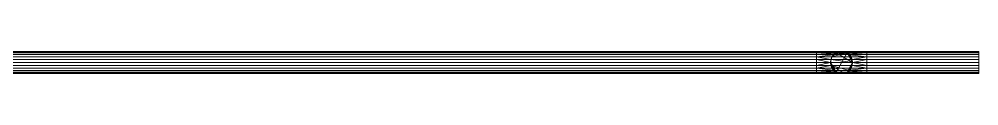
# Model space of a CAD drawing. Header units: inches. Extents: x -3326 to -59, y 8 to 1043.
# Drawn here: x -116 to -59, y 297.2 to 298.5 of the extents above; entities that cross this region are included whole.
import ezdxf

# ---------------------------------------------------------------- set-up
doc = ezdxf.new("R2010")
doc.units = ezdxf.units.IN
doc.header["$MEASUREMENT"] = 0
doc.layers.add('F-SPRN', color=10, linetype='Continuous', lineweight=9)
doc.layers.add('P-PIPE', color=10, linetype='Continuous', lineweight=9)

# ---------------------------------------------------------------- blocks, each defined once
blk = doc.blocks.new('Tee - Welded - Generic - Standard-1086689-05 - Fourth Level')
at = {"layer": 'P-PIPE'}
mesh = blk.add_polyface(dxfattribs=at)
corners = [(-1.496, -0.657), (-1.496, -0.635, 0.17), (-1.496, -0.569, 0.329), (-1.496, -0.465, 0.465), (-1.496, -0.329, 0.569), (-1.496, -0.17, 0.635), (-1.496, 0, 0.657), (-1.496, 0.17, 0.635), (-1.496, 0.329, 0.569), (-1.496, 0.465, 0.465), (-1.496, 0.569, 0.329), (-1.496, 0.635, 0.17), (-1.496, 0.657), (-1.496, 0.635, -0.17), (-1.496, 0.569, -0.329), (-1.496, 0.465, -0.465), (-1.496, 0.329, -0.569), (-1.496, 0.17, -0.635), (-1.496, 0, -0.657), (-1.496, -0.17, -0.635), (-1.496, -0.329, -0.569), (-1.496, -0.465, -0.465), (-1.496, -0.569, -0.329), (-1.496, -0.635, -0.17)]
mesh.append_faces([[corners[k] for k in face] for face in [(20, 17, 18, 19)]], dxfattribs={"vtx0": -1})
mesh.append_faces([[corners[k] for k in face] for face in [(23, 17, 20), (11, 23, 8, 10)]], dxfattribs={"vtx0": -1, "vtx1": -1, "vtx2": -1})
mesh.append_faces([[corners[k] for k in face] for face in [(17, 23, 11, 14)]], dxfattribs={"vtx0": -1, "vtx1": -1, "vtx2": -1, "vtx3": -1})
mesh.append_faces([[corners[k] for k in face] for face in [(16, 17, 14, 15), (9, 10, 8)]], dxfattribs={"vtx1": -1})
mesh.append_faces([[corners[k] for k in face] for face in [(7, 8, 3, 6)]], dxfattribs={"vtx1": -1, "vtx2": -1})
mesh.append_faces([[corners[k] for k in face] for face in [(23, 0, 3, 8)]], dxfattribs={"vtx1": -1, "vtx2": -1, "vtx3": -1})
mesh.append_faces([[corners[k] for k in face] for face in [(12, 13, 14, 11)]], dxfattribs={"vtx2": -1})
mesh.append_faces([[corners[k] for k in face] for face in [(20, 21, 22, 23), (0, 1, 2, 3), (3, 4, 5, 6)]], dxfattribs={"vtx3": -1})
mesh = blk.add_polyface(dxfattribs=at)
corners = [(-1.496, 0.657), (-1.496, 0.635, 0.17), (-1.496, 0.569, 0.329), (-1.496, 0.465, 0.465), (-1.496, 0.329, 0.569), (-1.496, 0.17, 0.635), (-1.496, 0, 0.657), (-1.496, -0.17, 0.635), (-1.496, -0.329, 0.569), (-1.496, -0.465, 0.465), (-1.496, -0.569, 0.329), (-1.496, -0.635, 0.17), (-1.496, -0.657), (-0.657, -0.657), (-0.634, -0.634, 0.175), (-0.569, -0.569, 0.329), (-0.477, -0.477, 0.452), (-0.369, -0.369, 0.545), (-0.25, -0.25, 0.608), (-0.126, -0.126, 0.645), (0, 0, 0.657), (0.126, -0.126, 0.645), (0.25, -0.25, 0.608), (0.369, -0.369, 0.545), (0.477, -0.477, 0.452), (0.569, -0.569, 0.329), (0.634, -0.634, 0.175), (0.657, -0.657), (1.496, -0.657), (1.496, -0.635, 0.17), (1.496, -0.569, 0.329), (1.496, -0.465, 0.465), (1.496, -0.329, 0.569), (1.496, -0.17, 0.635), (1.496, 0, 0.657), (1.496, 0.17, 0.635), (1.496, 0.329, 0.569), (1.496, 0.465, 0.465), (1.496, 0.569, 0.329), (1.496, 0.635, 0.17), (1.496, 0.657)]
mesh.append_faces([[corners[k] for k in face] for face in [(13, 11, 12)]], dxfattribs={"vtx0": -1})
mesh.append_faces([[corners[k] for k in face] for face in [(27, 29, 26), (25, 30, 24), (11, 14, 10), (9, 17, 8), (16, 10, 15), (23, 32, 22), (21, 34, 20), (22, 33, 21), (33, 22, 32), (19, 7, 18), (7, 19, 6)]], dxfattribs={"vtx0": -1, "vtx1": -1})
mesh.append_faces([[corners[k] for k in face] for face in [(30, 25, 26), (24, 30, 31), (8, 17, 18), (21, 33, 34), (18, 7, 8), (20, 5, 6)]], dxfattribs={"vtx0": -1, "vtx2": -1})
mesh.append_faces([[corners[k] for k in face] for face in [(20, 34, 35, 5)]], dxfattribs={"vtx0": -1, "vtx2": -1, "vtx3": -1})
mesh.append_faces([[corners[k] for k in face] for face in [(28, 29, 27)]], dxfattribs={"vtx1": -1})
mesh.append_faces([[corners[k] for k in face] for face in [(29, 30, 26), (31, 32, 23), (23, 24, 31), (13, 14, 11), (14, 15, 10), (16, 17, 9), (9, 10, 16), (19, 20, 6)]], dxfattribs={"vtx1": -1, "vtx2": -1})
mesh.append_faces([[corners[k] for k in face] for face in [(38, 39, 1, 2), (36, 37, 3, 4), (37, 38, 2, 3), (35, 36, 4, 5)]], dxfattribs={"vtx1": -1, "vtx3": -1})
mesh.append_faces([[corners[k] for k in face] for face in [(39, 40, 0, 1)]], dxfattribs={"vtx3": -1})
mesh = blk.add_polyface(dxfattribs=at)
corners = [(-1.496, -0.657), (-1.496, -0.635, -0.17), (-1.496, -0.569, -0.329), (-1.496, -0.465, -0.465), (-1.496, -0.329, -0.569), (-1.496, -0.17, -0.635), (-1.496, 0, -0.657), (-1.496, 0.17, -0.635), (-1.496, 0.329, -0.569), (-1.496, 0.465, -0.465), (-1.496, 0.569, -0.329), (-1.496, 0.635, -0.17), (-1.496, 0.657), (1.496, 0.657), (1.496, 0.635, -0.17), (1.496, 0.569, -0.329), (1.496, 0.465, -0.465), (1.496, 0.329, -0.569), (1.496, 0.17, -0.635), (1.496, 0, -0.657), (1.496, -0.17, -0.635), (1.496, -0.329, -0.569), (1.496, -0.465, -0.465), (1.496, -0.569, -0.329), (1.496, -0.635, -0.17), (1.496, -0.657), (0.657, -0.657), (0.634, -0.634, -0.175), (0.569, -0.569, -0.329), (0.477, -0.477, -0.452), (0.369, -0.369, -0.545), (0.25, -0.25, -0.608), (0.126, -0.126, -0.645), (0, 0, -0.657), (-0.126, -0.126, -0.645), (-0.25, -0.25, -0.608), (-0.369, -0.369, -0.545), (-0.477, -0.477, -0.452), (-0.569, -0.569, -0.329), (-0.634, -0.634, -0.175), (-0.657, -0.657)]
mesh.append_faces([[corners[k] for k in face] for face in [(1, 40, 0)]], dxfattribs={"vtx0": -1})
mesh.append_faces([[corners[k] for k in face] for face in [(33, 19, 32), (6, 34, 5), (32, 20, 31), (24, 27, 23), (27, 24, 26), (36, 4, 35), (3, 37, 2), (38, 2, 37), (21, 31, 20)]], dxfattribs={"vtx0": -1, "vtx1": -1})
mesh.append_faces([[corners[k] for k in face] for face in [(35, 4, 5), (6, 33, 34), (23, 28, 29), (29, 22, 23), (21, 30, 31), (23, 27, 28), (36, 3, 4), (3, 36, 37), (39, 1, 2)]], dxfattribs={"vtx0": -1, "vtx2": -1})
mesh.append_faces([[corners[k] for k in face] for face in [(13, 14, 11, 12)]], dxfattribs={"vtx1": -1})
mesh.append_faces([[corners[k] for k in face] for face in [(19, 20, 32), (34, 35, 5), (6, 7, 33), (21, 22, 30), (29, 30, 22), (39, 40, 1), (38, 39, 2)]], dxfattribs={"vtx1": -1, "vtx2": -1})
mesh.append_faces([[corners[k] for k in face] for face in [(18, 19, 33, 7)]], dxfattribs={"vtx1": -1, "vtx2": -1, "vtx3": -1})
mesh.append_faces([[corners[k] for k in face] for face in [(15, 16, 9, 10), (14, 15, 10, 11), (16, 17, 8, 9), (17, 18, 7, 8)]], dxfattribs={"vtx1": -1, "vtx3": -1})
mesh.append_faces([[corners[k] for k in face] for face in [(24, 25, 26)]], dxfattribs={"vtx2": -1})
mesh = blk.add_polyface(dxfattribs=at)
corners = [(1.496, -0.657), (1.496, -0.635, -0.17), (1.496, -0.569, -0.329), (1.496, -0.465, -0.465), (1.496, -0.329, -0.569), (1.496, -0.17, -0.635), (1.496, 0, -0.657), (1.496, 0.17, -0.635), (1.496, 0.329, -0.569), (1.496, 0.465, -0.465), (1.496, 0.569, -0.329), (1.496, 0.635, -0.17), (1.496, 0.657), (1.496, 0.635, 0.17), (1.496, 0.569, 0.329), (1.496, 0.465, 0.465), (1.496, 0.329, 0.569), (1.496, 0.17, 0.635), (1.496, 0, 0.657), (1.496, -0.17, 0.635), (1.496, -0.329, 0.569), (1.496, -0.465, 0.465), (1.496, -0.569, 0.329), (1.496, -0.635, 0.17)]
mesh.append_faces([[corners[k] for k in face] for face in [(7, 5, 6), (10, 8, 9), (4, 2, 3), (16, 14, 15), (23, 21, 22)]], dxfattribs={"vtx0": -1})
mesh.append_faces([[corners[k] for k in face] for face in [(1, 5, 0)]], dxfattribs={"vtx0": -1, "vtx1": -1})
mesh.append_faces([[corners[k] for k in face] for face in [(5, 10, 11, 0), (23, 12, 13, 21)]], dxfattribs={"vtx0": -1, "vtx2": -1, "vtx3": -1})
mesh.append_faces([[corners[k] for k in face] for face in [(21, 16, 17, 18)]], dxfattribs={"vtx0": -1, "vtx3": -1})
mesh.append_faces([[corners[k] for k in face] for face in [(7, 8, 10, 5), (13, 14, 16, 21)]], dxfattribs={"vtx1": -1, "vtx2": -1, "vtx3": -1})
mesh.append_faces([[corners[k] for k in face] for face in [(4, 5, 1, 2), (23, 0, 11, 12)]], dxfattribs={"vtx1": -1, "vtx3": -1})
mesh.append_faces([[corners[k] for k in face] for face in [(19, 20, 21, 18)]], dxfattribs={"vtx2": -1})
mesh = blk.add_polyface(dxfattribs=at)
corners = [(-0.657, -1.496), (-0.635, -1.496, 0.17), (-0.569, -1.496, 0.329), (-0.465, -1.496, 0.465), (-0.329, -1.496, 0.569), (-0.17, -1.496, 0.635), (0, -1.496, 0.657), (0.17, -1.496, 0.635), (0.329, -1.496, 0.569), (0.465, -1.496, 0.465), (0.569, -1.496, 0.329), (0.635, -1.496, 0.17), (0.657, -1.496), (0.657, -0.657), (0.634, -0.634, 0.175), (0.569, -0.569, 0.329), (0.477, -0.477, 0.452), (0.369, -0.369, 0.545), (0.25, -0.25, 0.608), (0.126, -0.126, 0.645), (0, 0, 0.657), (-0.126, -0.126, 0.645), (-0.25, -0.25, 0.608), (-0.369, -0.369, 0.545), (-0.477, -0.477, 0.452), (-0.569, -0.569, 0.329), (-0.634, -0.634, 0.175), (-0.657, -0.657)]
mesh.append_faces([[corners[k] for k in face] for face in [(13, 11, 12)]], dxfattribs={"vtx0": -1})
mesh.append_faces([[corners[k] for k in face] for face in [(22, 5, 21), (24, 3, 23), (8, 18, 7), (17, 9, 16)]], dxfattribs={"vtx0": -1, "vtx1": -1})
mesh.append_faces([[corners[k] for k in face] for face in [(24, 2, 3), (26, 1, 2), (22, 4, 5), (6, 20, 21), (21, 5, 6), (19, 6, 7), (16, 9, 10), (17, 8, 9), (6, 19, 20)]], dxfattribs={"vtx0": -1, "vtx2": -1})
mesh.append_faces([[corners[k] for k in face] for face in [(26, 27, 1), (3, 4, 23), (25, 26, 2), (24, 25, 2), (22, 23, 4), (10, 11, 14), (18, 19, 7), (17, 18, 8), (13, 14, 11), (15, 16, 10), (14, 15, 10)]], dxfattribs={"vtx1": -1, "vtx2": -1})
mesh.append_faces([[corners[k] for k in face] for face in [(27, 0, 1)]], dxfattribs={"vtx2": -1})
mesh = blk.add_polyface(dxfattribs=at)
corners = [(0.657, -1.496), (0.635, -1.496, -0.17), (0.569, -1.496, -0.329), (0.465, -1.496, -0.465), (0.329, -1.496, -0.569), (0.17, -1.496, -0.635), (0, -1.496, -0.657), (-0.17, -1.496, -0.635), (-0.329, -1.496, -0.569), (-0.465, -1.496, -0.465), (-0.569, -1.496, -0.329), (-0.635, -1.496, -0.17), (-0.657, -1.496), (-0.657, -0.657), (-0.634, -0.634, -0.175), (-0.569, -0.569, -0.329), (-0.477, -0.477, -0.452), (-0.369, -0.369, -0.545), (-0.25, -0.25, -0.608), (-0.126, -0.126, -0.645), (0, 0, -0.657), (0.126, -0.126, -0.645), (0.25, -0.25, -0.608), (0.369, -0.369, -0.545), (0.477, -0.477, -0.452), (0.569, -0.569, -0.329), (0.634, -0.634, -0.175), (0.657, -0.657)]
mesh.append_faces([[corners[k] for k in face] for face in [(13, 11, 12)]], dxfattribs={"vtx0": -1})
mesh.append_faces([[corners[k] for k in face] for face in [(22, 5, 21), (24, 3, 23), (8, 18, 7), (17, 9, 16)]], dxfattribs={"vtx0": -1, "vtx1": -1})
mesh.append_faces([[corners[k] for k in face] for face in [(24, 2, 3), (26, 1, 2), (22, 4, 5), (6, 20, 21), (21, 5, 6), (19, 6, 7), (16, 9, 10), (17, 8, 9), (6, 19, 20)]], dxfattribs={"vtx0": -1, "vtx2": -1})
mesh.append_faces([[corners[k] for k in face] for face in [(0, 1, 27)]], dxfattribs={"vtx1": -1})
mesh.append_faces([[corners[k] for k in face] for face in [(26, 27, 1), (3, 4, 23), (25, 26, 2), (24, 25, 2), (22, 23, 4), (10, 11, 14), (18, 19, 7), (17, 18, 8), (13, 14, 11), (15, 16, 10), (14, 15, 10)]], dxfattribs={"vtx1": -1, "vtx2": -1})
mesh = blk.add_polyface(dxfattribs=at)
corners = [(-0.657, -1.496), (-0.635, -1.496, -0.17), (-0.569, -1.496, -0.329), (-0.465, -1.496, -0.465), (-0.329, -1.496, -0.569), (-0.17, -1.496, -0.635), (0, -1.496, -0.657), (0.17, -1.496, -0.635), (0.329, -1.496, -0.569), (0.465, -1.496, -0.465), (0.569, -1.496, -0.329), (0.635, -1.496, -0.17), (0.657, -1.496), (0.635, -1.496, 0.17), (0.569, -1.496, 0.329), (0.465, -1.496, 0.465), (0.329, -1.496, 0.569), (0.17, -1.496, 0.635), (0, -1.496, 0.657), (-0.17, -1.496, 0.635), (-0.329, -1.496, 0.569), (-0.465, -1.496, 0.465), (-0.569, -1.496, 0.329), (-0.635, -1.496, 0.17)]
mesh.append_faces([[corners[k] for k in face] for face in [(16, 14, 15), (13, 11, 12)]], dxfattribs={"vtx0": -1})
mesh.append_faces([[corners[k] for k in face] for face in [(0, 3, 11, 13)]], dxfattribs={"vtx0": -1, "vtx1": -1, "vtx2": -1, "vtx3": -1})
mesh.append_faces([[corners[k] for k in face] for face in [(16, 0, 13, 14), (21, 0, 16, 17)]], dxfattribs={"vtx0": -1, "vtx1": -1, "vtx3": -1})
mesh.append_faces([[corners[k] for k in face] for face in [(5, 8, 9, 11)]], dxfattribs={"vtx0": -1, "vtx2": -1, "vtx3": -1})
mesh.append_faces([[corners[k] for k in face] for face in [(17, 18, 21)]], dxfattribs={"vtx1": -1, "vtx2": -1})
mesh.append_faces([[corners[k] for k in face] for face in [(6, 7, 8, 5), (9, 10, 11), (22, 23, 0, 21), (19, 20, 21, 18)]], dxfattribs={"vtx2": -1})
mesh.append_faces([[corners[k] for k in face] for face in [(3, 4, 5, 11)]], dxfattribs={"vtx2": -1, "vtx3": -1})
mesh.append_faces([[corners[k] for k in face] for face in [(0, 1, 2, 3)]], dxfattribs={"vtx3": -1})

msp = doc.modelspace()

# ---------------------------------------------------------------- linework, layer by layer
at = {"layer": 'F-SPRN', "color": 1}
for p, q in [((-158.284, 297.861, 964), (-68.647, 297.861, 964)), ((-158.284, 297.861, 964), (-68.647, 297.861, 964)), ((-65.655, 297.861, 964), (-68.647, 297.861, 964)), ((-67.151, 297.861, 962.504), (-67.151, 297.861, 959)), ((-67.151, 297.861, 962.504), (-67.151, 297.861, 959)), ((-67.151, 297.861, 962.504), (-67.151, 297.861, 964)), ((-65.655, 297.861, 964), (-59, 297.861, 964)), ((-65.655, 297.861, 964), (-59, 297.861, 964))]:
    msp.add_line(p, q, dxfattribs=at)

# ---------------------------------------------------------------- block references
at = {"layer": 'F-SPRN', "color": 1, "extrusion": (0, 1, 0)}
msp.add_blockref('Tee - Welded - Generic - Standard-1086689-05 - Fourth Level', (67.151, 964, 297.861), dxfattribs=at)

# ---------------------------------------------------------------- meshes
at = {"layer": 'F-SPRN', "color": 1}
mesh = msp.add_polyface(dxfattribs=at)
corners = [(-158.284, 298.519, 964), (-158.284, 298.496, 964.17), (-158.284, 298.431, 964.329), (-158.284, 298.326, 964.465), (-158.284, 298.19, 964.569), (-158.284, 298.032, 964.635), (-158.284, 297.861, 964.657), (-68.647, 297.861, 964.657), (-68.647, 298.032, 964.635), (-68.647, 298.19, 964.569), (-68.647, 298.326, 964.465), (-68.647, 298.431, 964.329), (-68.647, 298.496, 964.17), (-68.647, 298.519, 964)]
mesh.append_faces([[corners[k] for k in face] for face in [(7, 8, 5, 6)]], dxfattribs={"vtx1": -1, "color": 1})
mesh.append_faces([[corners[k] for k in face] for face in [(8, 9, 4, 5), (3, 4, 9, 10), (11, 12, 1, 2), (2, 3, 10, 11)]], dxfattribs={"vtx1": -1, "vtx3": -1, "color": 1})
mesh.append_faces([[corners[k] for k in face] for face in [(12, 13, 0, 1)]], dxfattribs={"vtx3": -1, "color": 1})
mesh = msp.add_polyface(dxfattribs=at)
corners = [(-158.284, 297.861, 963.342), (-158.284, 298.032, 963.365), (-158.284, 298.19, 963.431), (-158.284, 298.326, 963.535), (-158.284, 298.431, 963.671), (-158.284, 298.496, 963.83), (-158.284, 298.519, 964), (-68.647, 298.519, 964), (-68.647, 298.496, 963.83), (-68.647, 298.431, 963.671), (-68.647, 298.326, 963.535), (-68.647, 298.19, 963.431), (-68.647, 298.032, 963.365), (-68.647, 297.861, 963.342)]
mesh.append_faces([[corners[k] for k in face] for face in [(7, 8, 5, 6)]], dxfattribs={"vtx1": -1, "color": 1})
mesh.append_faces([[corners[k] for k in face] for face in [(8, 9, 4, 5), (3, 4, 9, 10), (11, 12, 1, 2), (2, 3, 10, 11)]], dxfattribs={"vtx1": -1, "vtx3": -1, "color": 1})
mesh.append_faces([[corners[k] for k in face] for face in [(12, 13, 0, 1)]], dxfattribs={"vtx3": -1, "color": 1})
mesh = msp.add_polyface(dxfattribs=at)
corners = [(-68.647, 297.204, 964), (-68.647, 297.226, 963.83), (-68.647, 297.292, 963.671), (-68.647, 297.396, 963.535), (-68.647, 297.533, 963.431), (-68.647, 297.691, 963.365), (-68.647, 297.861, 963.342), (-68.647, 298.032, 963.365), (-68.647, 298.19, 963.431), (-68.647, 298.326, 963.535), (-68.647, 298.431, 963.671), (-68.647, 298.496, 963.83), (-68.647, 298.519, 964), (-68.647, 298.496, 964.17), (-68.647, 298.431, 964.329), (-68.647, 298.326, 964.465), (-68.647, 298.19, 964.569), (-68.647, 298.032, 964.635), (-68.647, 297.861, 964.657), (-68.647, 297.691, 964.635), (-68.647, 297.533, 964.569), (-68.647, 297.396, 964.465), (-68.647, 297.292, 964.329), (-68.647, 297.226, 964.17)]
mesh.append_faces([[corners[k] for k in face] for face in [(7, 4, 5, 6), (0, 22, 23), (11, 9, 10), (14, 11, 12, 13)]], dxfattribs={"vtx0": -1, "color": 1})
mesh.append_faces([[corners[k] for k in face] for face in [(9, 21, 3, 8)]], dxfattribs={"vtx0": -1, "vtx1": -1, "vtx2": -1, "color": 1})
mesh.append_faces([[corners[k] for k in face] for face in [(14, 21, 9, 11)]], dxfattribs={"vtx0": -1, "vtx1": -1, "vtx2": -1, "vtx3": -1, "color": 1})
mesh.append_faces([[corners[k] for k in face] for face in [(22, 2, 3, 21), (8, 3, 4, 7)]], dxfattribs={"vtx0": -1, "vtx2": -1, "color": 1})
mesh.append_faces([[corners[k] for k in face] for face in [(20, 21, 16, 19)]], dxfattribs={"vtx1": -1, "vtx2": -1, "color": 1})
mesh.append_faces([[corners[k] for k in face] for face in [(17, 18, 19, 16)]], dxfattribs={"vtx2": -1, "color": 1})
mesh.append_faces([[corners[k] for k in face] for face in [(0, 1, 2, 22), (14, 15, 16, 21)]], dxfattribs={"vtx2": -1, "vtx3": -1, "color": 1})
mesh = msp.add_polyface(dxfattribs=at)
corners = [(-66.494, 297.861, 962.504), (-66.516, 298.032, 962.504), (-66.582, 298.19, 962.504), (-66.686, 298.326, 962.504), (-66.823, 298.431, 962.504), (-66.981, 298.496, 962.504), (-67.151, 298.519, 962.504), (-67.322, 298.496, 962.504), (-67.48, 298.431, 962.504), (-67.616, 298.326, 962.504), (-67.721, 298.19, 962.504), (-67.786, 298.032, 962.504), (-67.809, 297.861, 962.504), (-67.786, 297.691, 962.504), (-67.721, 297.533, 962.504), (-67.616, 297.396, 962.504), (-67.48, 297.292, 962.504), (-67.322, 297.226, 962.504), (-67.151, 297.204, 962.504), (-66.981, 297.226, 962.504), (-66.823, 297.292, 962.504), (-66.686, 297.396, 962.504), (-66.582, 297.533, 962.504), (-66.516, 297.691, 962.504)]
mesh.append_faces([[corners[k] for k in face] for face in [(4, 16, 20, 0), (16, 4, 10, 12)]], dxfattribs={"vtx0": -1, "vtx1": -1, "vtx2": -1, "vtx3": -1, "color": 1})
mesh.append_faces([[corners[k] for k in face] for face in [(4, 9, 10)]], dxfattribs={"vtx0": -1, "vtx2": -1, "color": 1})
mesh.append_faces([[corners[k] for k in face] for face in [(23, 0, 22), (3, 4, 2), (17, 18, 16)]], dxfattribs={"vtx1": -1, "color": 1})
mesh.append_faces([[corners[k] for k in face] for face in [(12, 13, 14), (7, 8, 9, 6), (10, 11, 12)]], dxfattribs={"vtx2": -1, "color": 1})
mesh.append_faces([[corners[k] for k in face] for face in [(20, 21, 22, 0), (18, 19, 20, 16), (0, 1, 2, 4), (4, 5, 6, 9), (14, 15, 16, 12)]], dxfattribs={"vtx2": -1, "vtx3": -1, "color": 1})
mesh = msp.add_polyface(dxfattribs=at)
corners = [(-66.494, 297.861, 959), (-66.516, 297.691, 959), (-66.582, 297.533, 959), (-66.686, 297.396, 959), (-66.823, 297.292, 959), (-66.981, 297.226, 959), (-67.151, 297.204, 959), (-67.322, 297.226, 959), (-67.48, 297.292, 959), (-67.616, 297.396, 959), (-67.721, 297.533, 959), (-67.786, 297.691, 959), (-67.809, 297.861, 959), (-67.786, 298.032, 959), (-67.721, 298.19, 959), (-67.616, 298.326, 959), (-67.48, 298.431, 959), (-67.322, 298.496, 959), (-67.151, 298.519, 959), (-66.981, 298.496, 959), (-66.823, 298.431, 959), (-66.686, 298.326, 959), (-66.582, 298.19, 959), (-66.516, 298.032, 959)]
mesh.append_faces([[corners[k] for k in face] for face in [(4, 2, 3), (22, 20, 21), (10, 8, 9), (8, 6, 7)]], dxfattribs={"vtx0": -1, "color": 1})
mesh.append_faces([[corners[k] for k in face] for face in [(4, 8, 20, 0), (14, 20, 8, 12)]], dxfattribs={"vtx0": -1, "vtx1": -1, "vtx2": -1, "vtx3": -1, "color": 1})
mesh.append_faces([[corners[k] for k in face] for face in [(14, 15, 20)]], dxfattribs={"vtx1": -1, "vtx2": -1, "color": 1})
mesh.append_faces([[corners[k] for k in face] for face in [(12, 13, 14)]], dxfattribs={"vtx2": -1, "color": 1})
mesh.append_faces([[corners[k] for k in face] for face in [(0, 1, 2, 4), (4, 5, 6, 8), (22, 23, 0, 20), (18, 19, 20, 15), (10, 11, 12, 8)]], dxfattribs={"vtx2": -1, "vtx3": -1, "color": 1})
mesh.append_faces([[corners[k] for k in face] for face in [(15, 16, 17, 18)]], dxfattribs={"vtx3": -1, "color": 1})
mesh = msp.add_polyface(dxfattribs=at)
corners = [(-67.809, 297.861, 962.504), (-67.786, 298.032, 962.504), (-67.721, 298.19, 962.504), (-67.616, 298.326, 962.504), (-67.48, 298.431, 962.504), (-67.322, 298.496, 962.504), (-67.151, 298.519, 962.504), (-67.151, 298.519, 959), (-67.322, 298.496, 959), (-67.48, 298.431, 959), (-67.616, 298.326, 959), (-67.721, 298.19, 959), (-67.786, 298.032, 959), (-67.809, 297.861, 959)]
mesh.append_faces([[corners[k] for k in face] for face in [(7, 8, 5, 6)]], dxfattribs={"vtx1": -1, "color": 1})
mesh.append_faces([[corners[k] for k in face] for face in [(8, 9, 4, 5), (3, 4, 9, 10), (11, 12, 1, 2), (2, 3, 10, 11)]], dxfattribs={"vtx1": -1, "vtx3": -1, "color": 1})
mesh.append_faces([[corners[k] for k in face] for face in [(12, 13, 0, 1)]], dxfattribs={"vtx3": -1, "color": 1})
mesh = msp.add_polyface(dxfattribs=at)
corners = [(-67.151, 298.519, 962.504), (-66.981, 298.496, 962.504), (-66.823, 298.431, 962.504), (-66.686, 298.326, 962.504), (-66.582, 298.19, 962.504), (-66.516, 298.032, 962.504), (-66.494, 297.861, 962.504), (-66.494, 297.861, 959), (-66.516, 298.032, 959), (-66.582, 298.19, 959), (-66.686, 298.326, 959), (-66.823, 298.431, 959), (-66.981, 298.496, 959), (-67.151, 298.519, 959)]
mesh.append_faces([[corners[k] for k in face] for face in [(7, 8, 5, 6)]], dxfattribs={"vtx1": -1, "color": 1})
mesh.append_faces([[corners[k] for k in face] for face in [(8, 9, 4, 5), (3, 4, 9, 10), (11, 12, 1, 2), (2, 3, 10, 11)]], dxfattribs={"vtx1": -1, "vtx3": -1, "color": 1})
mesh.append_faces([[corners[k] for k in face] for face in [(12, 13, 0, 1)]], dxfattribs={"vtx3": -1, "color": 1})
mesh = msp.add_polyface(dxfattribs=at)
corners = [(-65.655, 297.204, 964), (-65.655, 297.226, 964.17), (-65.655, 297.292, 964.329), (-65.655, 297.396, 964.465), (-65.655, 297.533, 964.569), (-65.655, 297.691, 964.635), (-65.655, 297.861, 964.657), (-65.655, 298.032, 964.635), (-65.655, 298.19, 964.569), (-65.655, 298.326, 964.465), (-65.655, 298.431, 964.329), (-65.655, 298.496, 964.17), (-65.655, 298.519, 964), (-65.655, 298.496, 963.83), (-65.655, 298.431, 963.671), (-65.655, 298.326, 963.535), (-65.655, 298.19, 963.431), (-65.655, 298.032, 963.365), (-65.655, 297.861, 963.342), (-65.655, 297.691, 963.365), (-65.655, 297.533, 963.431), (-65.655, 297.396, 963.535), (-65.655, 297.292, 963.671), (-65.655, 297.226, 963.83)]
mesh.append_faces([[corners[k] for k in face] for face in [(17, 20, 16)]], dxfattribs={"vtx0": -1, "vtx1": -1, "color": 1})
mesh.append_faces([[corners[k] for k in face] for face in [(3, 15, 21, 2)]], dxfattribs={"vtx0": -1, "vtx1": -1, "vtx2": -1, "color": 1})
mesh.append_faces([[corners[k] for k in face] for face in [(15, 3, 10, 13)]], dxfattribs={"vtx0": -1, "vtx1": -1, "vtx2": -1, "vtx3": -1, "color": 1})
mesh.append_faces([[corners[k] for k in face] for face in [(16, 20, 21, 15)]], dxfattribs={"vtx0": -1, "vtx2": -1, "color": 1})
mesh.append_faces([[corners[k] for k in face] for face in [(2, 21, 22, 0)]], dxfattribs={"vtx0": -1, "vtx2": -1, "vtx3": -1, "color": 1})
mesh.append_faces([[corners[k] for k in face] for face in [(8, 3, 4, 5)]], dxfattribs={"vtx0": -1, "vtx3": -1, "color": 1})
mesh.append_faces([[corners[k] for k in face] for face in [(19, 20, 17, 18), (1, 2, 0), (14, 15, 13), (12, 13, 10, 11)]], dxfattribs={"vtx1": -1, "color": 1})
mesh.append_faces([[corners[k] for k in face] for face in [(22, 23, 0)]], dxfattribs={"vtx2": -1, "color": 1})
mesh.append_faces([[corners[k] for k in face] for face in [(8, 9, 10, 3)]], dxfattribs={"vtx2": -1, "vtx3": -1, "color": 1})
mesh.append_faces([[corners[k] for k in face] for face in [(5, 6, 7, 8)]], dxfattribs={"vtx3": -1, "color": 1})
mesh = msp.add_polyface(dxfattribs=at)
corners = [(-65.655, 298.519, 964), (-65.655, 298.496, 964.17), (-65.655, 298.431, 964.329), (-65.655, 298.326, 964.465), (-65.655, 298.19, 964.569), (-65.655, 298.032, 964.635), (-65.655, 297.861, 964.657), (-59, 297.861, 964.657), (-59, 298.032, 964.635), (-59, 298.19, 964.569), (-59, 298.326, 964.465), (-59, 298.431, 964.329), (-59, 298.496, 964.17), (-59, 298.519, 964)]
mesh.append_faces([[corners[k] for k in face] for face in [(7, 8, 5, 6)]], dxfattribs={"vtx1": -1, "color": 1})
mesh.append_faces([[corners[k] for k in face] for face in [(8, 9, 4, 5), (3, 4, 9, 10), (11, 12, 1, 2), (2, 3, 10, 11)]], dxfattribs={"vtx1": -1, "vtx3": -1, "color": 1})
mesh.append_faces([[corners[k] for k in face] for face in [(12, 13, 0, 1)]], dxfattribs={"vtx3": -1, "color": 1})
mesh = msp.add_polyface(dxfattribs=at)
corners = [(-65.655, 297.861, 963.342), (-65.655, 298.032, 963.365), (-65.655, 298.19, 963.431), (-65.655, 298.326, 963.535), (-65.655, 298.431, 963.671), (-65.655, 298.496, 963.83), (-65.655, 298.519, 964), (-59, 298.519, 964), (-59, 298.496, 963.83), (-59, 298.431, 963.671), (-59, 298.326, 963.535), (-59, 298.19, 963.431), (-59, 298.032, 963.365), (-59, 297.861, 963.342)]
mesh.append_faces([[corners[k] for k in face] for face in [(7, 8, 5, 6)]], dxfattribs={"vtx1": -1, "color": 1})
mesh.append_faces([[corners[k] for k in face] for face in [(8, 9, 4, 5), (3, 4, 9, 10), (11, 12, 1, 2), (2, 3, 10, 11)]], dxfattribs={"vtx1": -1, "vtx3": -1, "color": 1})
mesh.append_faces([[corners[k] for k in face] for face in [(12, 13, 0, 1)]], dxfattribs={"vtx3": -1, "color": 1})
mesh = msp.add_polyface(dxfattribs=at)
corners = [(-59, 297.204, 964), (-59, 297.226, 963.83), (-59, 297.292, 963.671), (-59, 297.396, 963.535), (-59, 297.533, 963.431), (-59, 297.691, 963.365), (-59, 297.861, 963.342), (-59, 298.032, 963.365), (-59, 298.19, 963.431), (-59, 298.326, 963.535), (-59, 298.431, 963.671), (-59, 298.496, 963.83), (-59, 298.519, 964), (-59, 298.496, 964.17), (-59, 298.431, 964.329), (-59, 298.326, 964.465), (-59, 298.19, 964.569), (-59, 298.032, 964.635), (-59, 297.861, 964.657), (-59, 297.691, 964.635), (-59, 297.533, 964.569), (-59, 297.396, 964.465), (-59, 297.292, 964.329), (-59, 297.226, 964.17)]
mesh.append_faces([[corners[k] for k in face] for face in [(7, 4, 5, 6), (0, 22, 23), (11, 9, 10), (14, 11, 12, 13)]], dxfattribs={"vtx0": -1, "color": 1})
mesh.append_faces([[corners[k] for k in face] for face in [(9, 21, 3, 8)]], dxfattribs={"vtx0": -1, "vtx1": -1, "vtx2": -1, "color": 1})
mesh.append_faces([[corners[k] for k in face] for face in [(14, 21, 9, 11)]], dxfattribs={"vtx0": -1, "vtx1": -1, "vtx2": -1, "vtx3": -1, "color": 1})
mesh.append_faces([[corners[k] for k in face] for face in [(22, 2, 3, 21), (8, 3, 4, 7)]], dxfattribs={"vtx0": -1, "vtx2": -1, "color": 1})
mesh.append_faces([[corners[k] for k in face] for face in [(20, 21, 16, 19)]], dxfattribs={"vtx1": -1, "vtx2": -1, "color": 1})
mesh.append_faces([[corners[k] for k in face] for face in [(17, 18, 19, 16)]], dxfattribs={"vtx2": -1, "color": 1})
mesh.append_faces([[corners[k] for k in face] for face in [(0, 1, 2, 22), (14, 15, 16, 21)]], dxfattribs={"vtx2": -1, "vtx3": -1, "color": 1})
mesh = msp.add_polyface(dxfattribs=at)
corners = [(-158.284, 297.861, 964.657), (-158.284, 297.691, 964.635), (-158.284, 297.533, 964.569), (-158.284, 297.396, 964.465), (-158.284, 297.292, 964.329), (-158.284, 297.226, 964.17), (-158.284, 297.204, 964), (-68.647, 297.204, 964), (-68.647, 297.226, 964.17), (-68.647, 297.292, 964.329), (-68.647, 297.396, 964.465), (-68.647, 297.533, 964.569), (-68.647, 297.691, 964.635), (-68.647, 297.861, 964.657)]
mesh.append_faces([[corners[k] for k in face] for face in [(8, 9, 4, 5), (3, 4, 9, 10), (11, 12, 1, 2), (2, 3, 10, 11)]], dxfattribs={"vtx1": -1, "vtx3": -1, "color": 1})
mesh.append_faces([[corners[k] for k in face] for face in [(6, 7, 8, 5)]], dxfattribs={"vtx2": -1, "color": 1})
mesh.append_faces([[corners[k] for k in face] for face in [(12, 13, 0, 1)]], dxfattribs={"vtx3": -1, "color": 1})
mesh = msp.add_polyface(dxfattribs=at)
corners = [(-158.284, 297.204, 964), (-158.284, 297.226, 963.83), (-158.284, 297.292, 963.671), (-158.284, 297.396, 963.535), (-158.284, 297.533, 963.431), (-158.284, 297.691, 963.365), (-158.284, 297.861, 963.342), (-68.647, 297.861, 963.342), (-68.647, 297.691, 963.365), (-68.647, 297.533, 963.431), (-68.647, 297.396, 963.535), (-68.647, 297.292, 963.671), (-68.647, 297.226, 963.83), (-68.647, 297.204, 964)]
mesh.append_faces([[corners[k] for k in face] for face in [(7, 8, 5, 6)]], dxfattribs={"vtx1": -1, "color": 1})
mesh.append_faces([[corners[k] for k in face] for face in [(8, 9, 4, 5), (3, 4, 9, 10), (11, 12, 1, 2), (2, 3, 10, 11)]], dxfattribs={"vtx1": -1, "vtx3": -1, "color": 1})
mesh.append_faces([[corners[k] for k in face] for face in [(12, 13, 0, 1)]], dxfattribs={"vtx3": -1, "color": 1})
mesh = msp.add_polyface(dxfattribs=at)
corners = [(-67.151, 297.204, 962.504), (-67.322, 297.226, 962.504), (-67.48, 297.292, 962.504), (-67.616, 297.396, 962.504), (-67.721, 297.533, 962.504), (-67.786, 297.691, 962.504), (-67.809, 297.861, 962.504), (-67.809, 297.861, 959), (-67.786, 297.691, 959), (-67.721, 297.533, 959), (-67.616, 297.396, 959), (-67.48, 297.292, 959), (-67.322, 297.226, 959), (-67.151, 297.204, 959)]
mesh.append_faces([[corners[k] for k in face] for face in [(7, 8, 5, 6)]], dxfattribs={"vtx1": -1, "color": 1})
mesh.append_faces([[corners[k] for k in face] for face in [(8, 9, 4, 5), (3, 4, 9, 10), (11, 12, 1, 2), (2, 3, 10, 11)]], dxfattribs={"vtx1": -1, "vtx3": -1, "color": 1})
mesh.append_faces([[corners[k] for k in face] for face in [(12, 13, 0, 1)]], dxfattribs={"vtx3": -1, "color": 1})
mesh = msp.add_polyface(dxfattribs=at)
corners = [(-66.494, 297.861, 962.504), (-66.516, 297.691, 962.504), (-66.582, 297.533, 962.504), (-66.686, 297.396, 962.504), (-66.823, 297.292, 962.504), (-66.981, 297.226, 962.504), (-67.151, 297.204, 962.504), (-67.151, 297.204, 959), (-66.981, 297.226, 959), (-66.823, 297.292, 959), (-66.686, 297.396, 959), (-66.582, 297.533, 959), (-66.516, 297.691, 959), (-66.494, 297.861, 959)]
mesh.append_faces([[corners[k] for k in face] for face in [(7, 8, 5, 6)]], dxfattribs={"vtx1": -1, "color": 1})
mesh.append_faces([[corners[k] for k in face] for face in [(8, 9, 4, 5), (3, 4, 9, 10), (11, 12, 1, 2), (2, 3, 10, 11)]], dxfattribs={"vtx1": -1, "vtx3": -1, "color": 1})
mesh.append_faces([[corners[k] for k in face] for face in [(12, 13, 0, 1)]], dxfattribs={"vtx3": -1, "color": 1})
mesh = msp.add_polyface(dxfattribs=at)
corners = [(-65.655, 297.861, 964.657), (-65.655, 297.691, 964.635), (-65.655, 297.533, 964.569), (-65.655, 297.396, 964.465), (-65.655, 297.292, 964.329), (-65.655, 297.226, 964.17), (-65.655, 297.204, 964), (-59, 297.204, 964), (-59, 297.226, 964.17), (-59, 297.292, 964.329), (-59, 297.396, 964.465), (-59, 297.533, 964.569), (-59, 297.691, 964.635), (-59, 297.861, 964.657)]
mesh.append_faces([[corners[k] for k in face] for face in [(8, 9, 4, 5), (3, 4, 9, 10), (11, 12, 1, 2), (2, 3, 10, 11)]], dxfattribs={"vtx1": -1, "vtx3": -1, "color": 1})
mesh.append_faces([[corners[k] for k in face] for face in [(6, 7, 8, 5)]], dxfattribs={"vtx2": -1, "color": 1})
mesh.append_faces([[corners[k] for k in face] for face in [(12, 13, 0, 1)]], dxfattribs={"vtx3": -1, "color": 1})
mesh = msp.add_polyface(dxfattribs=at)
corners = [(-65.655, 297.204, 964), (-65.655, 297.226, 963.83), (-65.655, 297.292, 963.671), (-65.655, 297.396, 963.535), (-65.655, 297.533, 963.431), (-65.655, 297.691, 963.365), (-65.655, 297.861, 963.342), (-59, 297.861, 963.342), (-59, 297.691, 963.365), (-59, 297.533, 963.431), (-59, 297.396, 963.535), (-59, 297.292, 963.671), (-59, 297.226, 963.83), (-59, 297.204, 964)]
mesh.append_faces([[corners[k] for k in face] for face in [(7, 8, 5, 6)]], dxfattribs={"vtx1": -1, "color": 1})
mesh.append_faces([[corners[k] for k in face] for face in [(8, 9, 4, 5), (3, 4, 9, 10), (11, 12, 1, 2), (2, 3, 10, 11)]], dxfattribs={"vtx1": -1, "vtx3": -1, "color": 1})
mesh.append_faces([[corners[k] for k in face] for face in [(12, 13, 0, 1)]], dxfattribs={"vtx3": -1, "color": 1})

doc.saveas('drawing.dxf')
